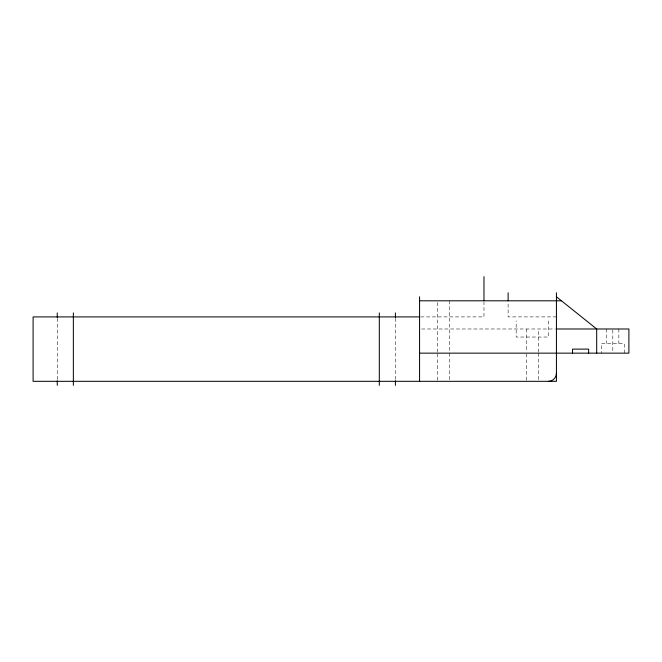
<?xml version="1.0" encoding="UTF-8"?>
<svg xmlns="http://www.w3.org/2000/svg" width="662" height="662" viewBox="0 0 662 662"><rect width="100%" height="100%" fill="white"/><g stroke="black" fill="none" stroke-linecap="round" stroke-linejoin="round"><path stroke-width="0.5" stroke-dasharray="3.31 2.48" d="M437.681 380.311L437.681 353.144M437.681 352.118L437.681 300.805M526.249 380.311L526.249 353.144M538.322 352.134L538.322 328.989M420.701 316.908L483.972 316.908L483.972 301.814M556.436 316.908L508.126 316.908L508.126 301.814M421.62 328.989L555.41 328.989M624.274 353.144L624.274 343.479L601.319 343.479L601.319 353.144M618.838 328.989L618.838 343.479M612.797 329.99L612.797 352.134M606.756 328.989L606.756 343.479M548.384 320.938L548.384 337.041L516.178 337.041L516.178 320.938M538.322 353.144L538.322 380.311M526.24 328.989L526.249 352.134M449.755 300.805L449.755 352.118M449.755 353.144L449.755 380.311M395.413 318.323L395.413 380.302M57.255 318.323L57.255 380.302"/><path stroke-width="0.99" d="M419.567 300.805L561.467 300.805M419.675 316.908L33.1 316.908L33.1 381.32L556.436 381.32L556.436 292.753M556.436 328.989L628.9 328.989L628.892 353.144L419.567 353.144M556.436 296.783L596.694 328.989L596.694 353.144M588.642 353.144L588.642 349.114L572.539 349.114L572.539 353.144M508.126 292.753L508.126 300.805M483.972 276.65L483.972 300.556M419.567 296.783L419.567 381.32M395.413 312.886L395.413 317.412M395.413 380.815L395.413 385.35M379.309 312.886L379.309 385.35M73.358 312.886L73.358 385.35M57.255 312.886L57.255 317.412M57.255 380.815L57.255 385.35M556.436 373.269A8.06 8.06 0 0 1 548.384 381.337"/></g></svg>
